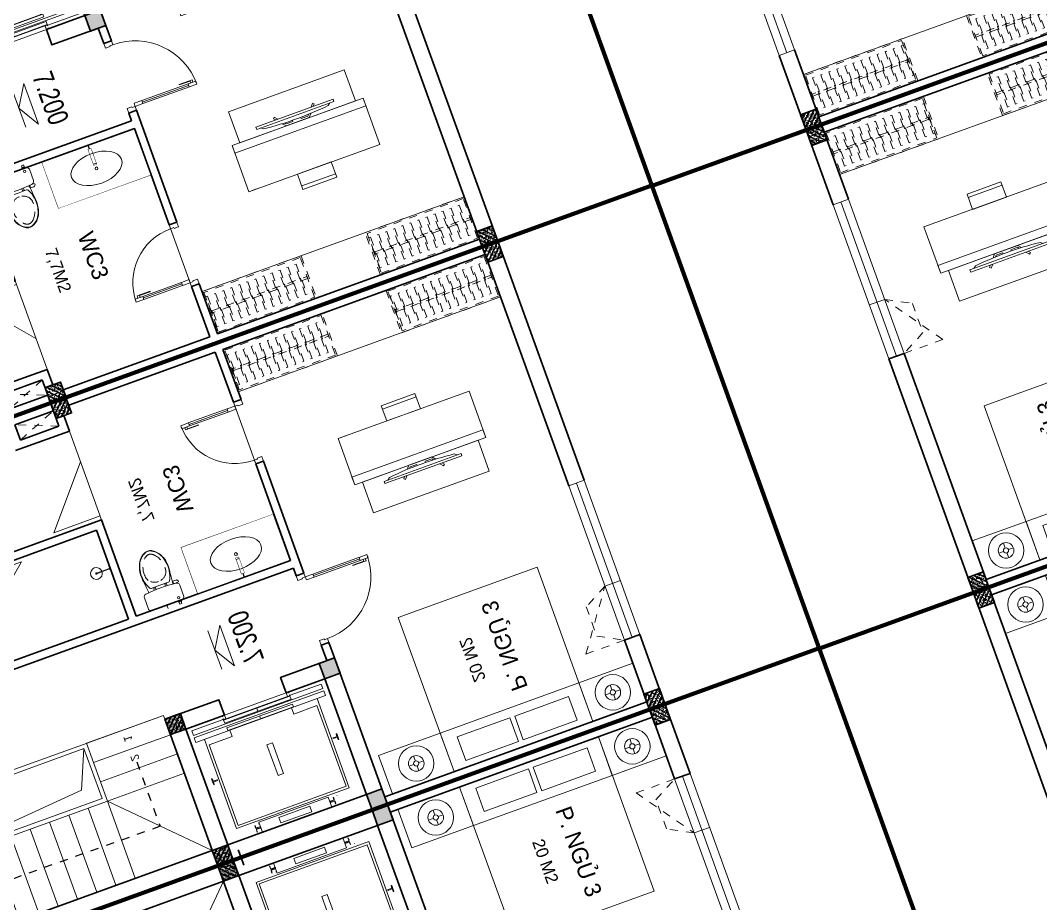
# Model space of a CAD drawing. Header units: metres. Extents: x 568332 to 569219, y 2065964 to 2066430.
# Drawn here: x 568607.96 to 568620.41, y 2066289.25 to 2066300.02 of the extents above; entities that cross this region are included whole.
import ezdxf

# ---------------------------------------------------------------- set-up
doc = ezdxf.new("R2010")
doc.units = ezdxf.units.M
for name, pattern in [('$AUDIT_BAD_LTYPE2', [0]), ('DASHDOT2', [0.5, 0.25, -0.125, 0, -0.125]), ('HIDDEN', [0.375, 0.25, -0.125]), ('HIDDEN2', [0.1875, 0.125, -0.0625]), ('X-5M-G-MB PHONGNGU$0$HIDDEN2', [0.1875, 0.125, -0.0625]), ('xref-thap C (mb tang 32-2)$0$HIDDEN', [0.375, 0.25, -0.125])]:
    doc.linetypes.add(name, pattern=pattern)
doc.layers.get('0').update_dxf_attribs({"linetype": 'CONTINUOUS'})
doc.layers.get('DEFPOINTS').update_dxf_attribs({"linetype": 'CONTINUOUS'})
for name, color, linetype, lineweight in [('-CONCRETE', 1, 'CONTINUOUS', 35), ('-DIM', 9, 'CONTINUOUS', 13), ('-DOOR', 137, 'CONTINUOUS', 9), ('-FURNITURE', 46, 'CONTINUOUS', 9), ('-HATCH', 8, 'CONTINUOUS', 5), ('-HIDE', 3, 'HIDDEN', 13), ('-KH', 143, 'CONTINUOUS', 13), ('-LINE1', 7, 'CONTINUOUS', 18), ('-LINE2', 252, 'CONTINUOUS', 9), ('-STEEL1', 1, 'CONTINUOUS', 35), ('-TEXT', 7, 'CONTINUOUS', 15), ('-WALL', 4, 'CONTINUOUS', 35), ('TEXT25', 2, 'CONTINUOUS', 13)]:
    doc.layers.add(name, color=color, linetype=linetype, lineweight=lineweight)
doc.layers.add('1-NETMANH', color=8, linetype='CONTINUOUS')
doc.styles.add('1', font='arial.ttf')
doc.styles.add('SVN_AVO_thuong', font='')
doc.styles.add('T1', font='', dxfattribs={"height": 200})
doc.styles.add('vnavanth', font='', dxfattribs={"width": 0.8})
doc.styles.get('SVN_AVO_thuong').set_extended_font_data('SVN-Avo')
doc.styles.get('T1').set_extended_font_data('VNgeometric Light')
doc.styles.get('vnavanth').set_extended_font_data('.VnAvantH')

# ---------------------------------------------------------------- blocks, each defined once
blk = doc.blocks.new('X-5M-DH-2-CORE$0$A$C75E80C28')
at = {"layer": '-LINE2', "linetype": 'Continuous', "ltscale": 2}
for p, q in [((-556.8000102631631, -112.4999999912397), (-560.0000102631166, -112.4999999912397)), ((-510.0000099998433, -21.5000000000291), (-510.0000099998579, -50.60000000000582)), ((-506.8000099998899, -21.5000000000291), (-510.0000099998433, -21.5000000000291)), ((-510.0000099998579, -108.5000000000291), (-510.0000099998433, -79.39999999999418)), ((-506.8000099998899, -21.5000000000291), (-506.8000099999044, -50.60000000000582)), ((-506.8000099999044, -108.5000000000291), (-506.8000099998899, -79.39999999999418)), ((-456.2000100000296, -56.79999999998836), (-500.6000099999364, -56.80000000001746)), ((-456.2000100000441, -60), (-500.600009999951, -60.0000000000291)), ((-456.2000100000296, -70), (-500.6000099999364, -70.0000000000291)), ((-456.2000100000296, -73.19999999995343), (-500.6000099999364, -73.19999999998254)), ((-453.2000100000441, -63), (-453.2000100000296, -67)), ((-450.0000099998579, -63), (-450.0000099998433, -67)), ((450.0000100000616, -63), (450.0000100000761, -67)), ((453.200010000015, -63), (453.2000100000296, -67)), ((456.2000100000296, -56.79999999998836), (500.6000100000529, -56.79999999998836)), ((456.200010000015, -60), (500.6000100000383, -60)), ((456.2000100000296, -70), (500.6000100000529, -70)), ((456.2000100000296, -73.19999999995343), (500.6000100000529, -73.19999999995343)), ((456.800009736864, -112.4999999912397), (460.0000097368174, -112.4999999912397)), ((506.8000100001227, -21.5), (510.0000100000761, -21.5)), ((506.8000100001227, -21.5), (506.8000100001082, -50.59999999997672)), ((506.8000100001227, -108.5), (506.8000100001227, -79.39999999996508)), ((510.0000100000761, -21.5), (510.0000100000616, -50.59999999997672)), ((510.0000100000761, -108.5), (510.0000100000761, -79.39999999996508)), ((-731.0000002632733, -148.9999999649008), (730.9999997367267, -148.9999999649299)), ((-731.0000002698944, -1304.999999934109), (-731.0000002632733, -148.9999999649008)), ((-700.0000002632733, -178.9999999649008), (699.9999997367267, -178.9999999649299)), ((-700.0000002699089, -1224.999999934109), (-700.0000002632733, -178.9999999649008)), ((699.9999997300911, -1224.999999934109), (699.9999997367267, -178.9999999649299)), ((730.9999997301056, -1304.999999934109), (730.9999997367267, -148.9999999649299)), ((-700.0000002699089, -1224.999999934109), (-400.0000002699089, -1224.999999934138)), ((-400.0000002698944, -1304.999999934138), (-400.0000002699089, -1224.999999934138)), ((699.9999997300911, -1224.999999934109), (399.9999997300911, -1224.999999934109)), ((399.9999997301056, -1304.999999934109), (399.9999997300911, -1224.999999934109)), ((839.9999997301056, -1304.999999934109), (-840.0000002698944, -1304.999999934109)), ((-840.0000002698944, -1364.999999934109), (-840.0000002698944, -1304.999999934109)), ((839.9999997301056, -1364.999999934109), (-840.0000002698944, -1364.999999934109)), ((424.9999997301056, -1308.999999934109), (-425.0000002698944, -1308.999999934109)), ((-425.0000002699089, -1342.999999934109), (-425.0000002698944, -1308.999999934109)), ((424.9999997300911, -1342.999999934109), (-425.0000002699089, -1342.999999934109)), ((-2.6989437174052e-07, -1308.999999934109), (-2.699089236557484e-07, -1342.999999934109)), ((424.9999997300911, -1342.999999934109), (424.9999997301056, -1308.999999934109)), ((839.9999997301056, -1364.999999934109), (839.9999997301056, -1304.999999934109)), ((839.9999997301056, -1394.999999934109), (-840.0000002698944, -1394.999999934109)), ((-840.0000002698944, -1394.999999934109), (-840.0000002698944, -1454.999999934109)), ((-840.0000002698944, -1454.999999934109), (-435.0000002698944, -1454.999999934109)), ((-435.0000002698944, -1449.999999934109), (-435.0000002699089, -1459.999999934109)), ((-435.0000002698944, -1449.999999934109), (-400.0000002698944, -1449.999999934138)), ((-435.0000002699089, -1459.999999934109), (-425.0000002699089, -1459.999999934109)), ((-435.0000002698653, -1489.999999934109), (-435.0000002698653, -1499.999999934109)), ((-435.0000002698653, -1489.999999934109), (-425.0000002698653, -1489.999999934109)), ((-433.4000002698012, -1451.599999934086), (-433.4000002698012, -1458.399999934074)), ((-433.4000002698012, -1451.599999934086), (-401.6000002697547, -1451.599999934086)), ((-433.4000002698012, -1458.399999934074), (-425.0000002698944, -1458.399999934074)), ((-433.4000002697721, -1491.599999934086), (-433.4000002697721, -1498.399999934074)), ((-433.4000002697721, -1491.599999934086), (-425.0000002698653, -1491.599999934086)), ((429.9999997300911, -1405.999999934138), (-430.0000002699089, -1405.999999934109)), ((-430.0000002699089, -1405.999999934109), (-430.0000002698944, -1445.999999934109)), ((429.9999997301056, -1445.999999934138), (-430.0000002698944, -1445.999999934109)), ((-425.0000002698944, -1458.399999934074), (-425.0000002699089, -1459.999999934109)), ((-425.0000002698653, -1489.999999934109), (-425.0000002698653, -1491.599999934086)), ((-401.6000002697547, -1451.599999934086), (-401.6000002697256, -1498.399999934074)), ((399.9999997301056, -1449.999999934109), (-400.0000002698944, -1449.999999934138)), ((-400.0000002698944, -1449.999999934138), (-400.0000002698653, -1499.999999934138)), ((-2.699089236557484e-07, -1405.999999934109), (-2.6989437174052e-07, -1445.999999934109)), ((399.9999997301056, -1449.999999934109), (399.9999997301347, -1499.999999934109)), ((434.9999997301056, -1449.999999934109), (399.9999997301056, -1449.999999934109)), ((401.5999997301988, -1451.599999934086), (401.5999997302279, -1498.399999934074)), ((433.3999997302453, -1451.599999934086), (401.5999997301988, -1451.599999934086)), ((433.3999997302453, -1458.399999934074), (424.9999997301056, -1458.399999934074)), ((424.9999997301056, -1458.399999934074), (424.9999997301056, -1459.999999934109)), ((434.9999997301056, -1459.999999934109), (424.9999997301056, -1459.999999934109)), ((424.9999997301347, -1489.999999934109), (424.9999997301347, -1491.599999934086)), ((434.9999997301347, -1489.999999934109), (424.9999997301347, -1489.999999934109)), ((433.3999997302744, -1491.599999934086), (424.9999997301347, -1491.599999934086)), ((429.9999997300911, -1405.999999934138), (429.9999997301056, -1445.999999934138)), ((433.3999997302453, -1451.599999934086), (433.3999997302453, -1458.399999934074)), ((433.3999997302744, -1491.599999934086), (433.3999997302744, -1498.399999934074)), ((434.9999997301056, -1449.999999934109), (434.9999997301056, -1459.999999934109)), ((839.9999997301056, -1454.999999934109), (434.9999997301056, -1454.999999934109)), ((434.9999997301347, -1489.999999934109), (434.9999997301347, -1499.999999934109)), ((839.9999997301056, -1394.999999934109), (839.9999997301056, -1454.999999934109)), ((-435.0000002698653, -1499.999999934109), (-400.0000002698653, -1499.999999934138)), ((-433.4000002697721, -1498.399999934074), (-401.6000002697256, -1498.399999934074)), ((434.9999997301347, -1499.999999934109), (399.9999997301347, -1499.999999934109)), ((433.3999997302744, -1498.399999934074), (401.5999997302279, -1498.399999934074))]:
    blk.add_line(p, q, dxfattribs=at)
for points in [[(-450.0000000000146, 0), (-450, -130), (450, -130), (449.9999999999854, 0)], [(-200, -29), (200.0000000001164, -29), (200.0000000001164, -101), (-200, -101)], [(-36.0000002632587, -583.9999999649008), (35.9999997367413, -583.9999999649008), (35.99999973675585, -983.9999999649008), (-36.00000026324415, -983.9999999649008)]]:
    blk.add_lwpolyline(points, close=True, dxfattribs=at)
for points in [[(-780.0000002632587, -788.9999999649008), (-751.0000002632587, -788.9999999649299, 0.414213562373095), (-750.0000002632733, -787.9999999649008), (-750.0000002632587, -783.9999999649008), (-750.0000002632587, -779.9999999649008, 0.414213562373095), (-751.0000002632733, -778.9999999649299), (-780.0000002632733, -778.9999999649881, -0.2569775838576673), (-784.1207396915852, -781.9399999648449), (-797.9000002631656, -781.939999964874, -0.414213562373095), (-800.9000002631656, -778.939999964874), (-804.0000002632587, -749.4999999649008, 0.414213562373095), (-807.0000002632587, -746.4999999649008), (-812.0000002632587, -746.4999999649008), (-812.0000002632587, -783.9999999649008), (-812.0000002632587, -821.4999999649008), (-807.0000002632587, -821.4999999649008, 0.414213562373095), (-804.0000002632587, -818.4999999649008), (-800.9000002631656, -789.0599999648693, -0.414213562373095), (-797.9000002631656, -786.0599999648693), (-784.1207396915852, -786.0599999648402, -0.2569775838576673), (-780.0000002632587, -788.9999999647553)], [(779.9999997367413, -788.9999999649299), (750.9999997367413, -788.9999999649008, -0.414213562373095), (749.9999997367267, -787.9999999649299), (749.9999997367413, -783.9999999649299), (749.9999997367413, -779.9999999649299, -0.414213562373095), (750.9999997367267, -778.9999999649008), (779.9999997368432, -778.9999999650172, 0.2569775838576673), (784.1207391653006, -781.939999964874), (797.899999736881, -781.9399999648449, 0.414213562373095), (800.899999736881, -778.9399999648449), (803.9999997367413, -749.4999999649008, -0.414213562373095), (806.9999997367413, -746.4999999649008), (811.9999997367413, -746.4999999649008), (811.9999997367413, -783.9999999649008), (811.9999997367413, -821.4999999649008), (806.9999997367413, -821.4999999649008, -0.414213562373095), (803.9999997367413, -818.4999999649008), (800.899999736881, -789.0599999648402, 0.414213562373095), (797.899999736881, -786.0599999648402), (784.1207391653006, -786.0599999648693, 0.2569775838576672), (779.9999997368577, -788.9999999647844)]]:
    blk.add_lwpolyline(points, format="xyb", dxfattribs=at)
for centre, radius, start, end in [((-500.600009999951, -50.60000000000582), 9.400000000001475, 180, 270), ((-500.6000099999364, -79.39999999999418), 9.399999999997844, 90, 180), ((-500.600009999951, -50.60000000000582), 6.200000000004374, 180, 270), ((-500.6000099999364, -79.39999999999418), 6.19999999999734, 90, 180), ((-456.2000100000441, -63), 6.19999999999713, 0, 90), ((-456.2000100000441, -63), 3.000000000000045, 0, 90), ((-456.2000100000296, -67), 6.20000000000076, 270, 0), ((-456.2000100000296, -67), 2.999999999999834, 270, 0), ((456.200010000015, -63), 6.19999999999713, 90, 180), ((456.2000100000296, -67), 6.20000000000076, 180, 270), ((456.200010000015, -63), 3.000000000000045, 90, 180), ((456.2000100000296, -67), 2.999999999999834, 180, 270), ((500.6000100000383, -50.59999999997672), 6.200000000004374, 270, 0), ((500.6000100000383, -50.59999999997672), 9.400000000001475, 270, 0), ((500.6000100000529, -79.39999999996508), 9.399999999997844, 0, 90), ((500.6000100000529, -79.39999999996508), 6.19999999999734, 0, 90)]:
    blk.add_arc(centre, radius, start, end, dxfattribs=at)
blk = doc.blocks.new('A$C5C575821')
at = {"layer": '-CONCRETE'}
h = blk.add_hatch(color=256, dxfattribs=at)
h.dxf.hatch_style = 1
h.paths.add_polyline_path([(-0.00237559899687767, 200.0000000000146), (-0.00237559899687767, 1.455191522836685e-11), (199.9976244010031, 1.455191522836685e-11), (199.9976244010031, 200.0000000000146)])
blk.add_lwpolyline([(-0.00237559899687767, 1.455191522836685e-11), (199.9976244010031, 1.455191522836685e-11), (199.9976244010031, 200.0000000000146), (-0.00237559899687767, 200.0000000000146)], close=True, dxfattribs=at)
blk = doc.blocks.new('A$C3F71457E')
at = {"layer": '-CONCRETE'}
blk.add_lwpolyline([(-8.760252967476845e-09, -100.0000002632005), (0, 400), (-1500, 400.0000000000582), (-1500.00000001755, -1399.999999999942), (-1.754960976541042e-08, -1400), (-7.895869202911854e-08, -900.0000002632005), (199.9999999912397, -900.0000002982852), (199.9999999824504, -1600), (-1700.00000001755, -1600), (-1700, 600), (200, 600), (199.9999999912397, -100.0000002982852), (6.140908226370811e-08, -100.0000002632005)], dxfattribs=at)
at = {"layer": '-LINE1'}
blk.add_line((-7.895869202911854e-08, -900.0000002632005), (-8.760252967476845e-09, -100.0000002632005), dxfattribs=at)
at = {"layer": '-WALL'}
for p in [(-1699.997624401003, 399.9999999999854), (0.00237559899687767, 399.9999999999854), (-1699.997624401081, -1599.999999999959), (0.002375601565972829, -1600.000000021305)]:
    blk.add_blockref('A$C5C575821', p, dxfattribs=at)
at = {"color": 2, "rotation": 90}
blk.add_blockref('X-5M-DH-2-CORE$0$A$C75E80C28', (-1500.00000000876, -499.9999999999418), dxfattribs=at)
blk = doc.blocks.new('1800X2000')
at = {"layer": '-FURNITURE'}
blk.add_line((325497.3064970744, 17765.29446492715), (325497.3064973904, 19565.2944651944), dxfattribs=at)
for points in [[(323997.3057774993, 19565.2944651944), (325997.3064971831, 19565.2944651944), (325997.3064971831, 17765.29446484288), (323997.3057774993, 17765.29446484288)], [(325612.9490047574, 19390.79434491032), (325919.0064973457, 19390.79434491032), (325919.0064973457, 18691.29434485664), (325612.9490047574, 18691.29434485664)], [(325612.9490046239, 18629.79434491026), (325919.0064972151, 18629.79434491026), (325919.0064972151, 17946.79434485664), (325612.9490046239, 17946.79434485664)]]:
    blk.add_lwpolyline(points, close=True, dxfattribs=at)
blk = doc.blocks.new('A$C38b1dc06')
at = {"layer": '-LINE1'}
for p, q in [((1749.854677429888, 4156.179725173817), (0.3015751927741803, 4156.179725173817)), ((1000.281453303236, 3156.179725173817), (0.3015751927741803, 4156.179725173817)), ((0.3015751927741803, 4156.179725173817), (0.3015751919010654, -343.8202748260228)), ((1000.281453303236, 4156.179725173824), (1000.281453303236, 3156.179725173824)), ((1250.139194678806, 3156.179725173824), (1250.139194678806, 4156.179725173824)), ((1250.139194678806, 4156.179725173824), (1250.139194678806, 3156.179725173824)), ((1499.996936054376, 3156.179725173824), (1499.996936054376, 4156.179725173824)), ((1499.996936054376, 4156.179725173824), (1499.996936054318, 3156.179725173832)), ((1749.854677429888, 3156.179725173824), (1749.854677429888, 4156.179725173824)), ((1749.854677429888, 4156.179725173817), (1749.85467742983, 3106.179725173817)), ((1000.281453302305, 656.1797251739335), (1000.281453303236, 3156.179725173817)), ((1000.281453303236, 3156.179725173817), (1749.85467742983, 3156.179725173817)), ((1050.281453303003, 706.1797251739772), (1050.281453303236, 3106.179725173817)), ((1050.281453303236, 3106.179725173817), (1699.854677429801, 3106.179725173817)), ((1233.300401159795, 2905.148311595723), (1699.854677429801, 3106.179725173817)), ((1699.854677428928, 706.1797251739772), (1699.854677429801, 3106.179725173817)), ((1749.854677429597, 706.179725173999), (1749.85467742983, 3106.179725173839)), ((1050.281453303003, 706.1797251739772), (1233.300401159795, 2905.148311595723)), ((1000.281453303236, 656.1797251739772), (1749.85467742983, 656.1797251739772)), ((1000.281453303236, -343.8202748260228), (1000.281453303236, 656.1797251739772)), ((1050.281453303003, 706.1797251739772), (1699.854677428928, 706.1797251739772)), ((1250.139194678806, 656.1797251739772), (1250.139194678806, -343.8202748260228)), ((1250.139194678806, -343.8202748260228), (1250.139194678806, 656.1797251739772)), ((1499.996936054376, 656.1797251739772), (1499.996936054376, -343.8202748260228)), ((1499.996936054376, -343.8202748260228), (1499.996936054318, 656.1797251739699)), ((1749.854677429888, -343.8202748260228), (1749.85467742983, 706.1797251739772)), ((1749.854677429888, 656.1797251739772), (1749.854677429888, -343.8202748260228)), ((1749.854677429888, -343.8202748260228), (0.3015751919010654, -343.8202748260228))]:
    blk.add_line(p, q, dxfattribs=at)
at = {"layer": '-LINE1', "lineweight": 18}
for p, q in [((1000.281453303236, 3156.179725173817), (0.2521035463432781, 3156.179725173817)), ((1000.281453303003, 2906.17972517389), (0.2521035461104475, 2906.17972517389)), ((1000.281453303469, 2656.17972517389), (0.2521035465761088, 2656.17972517389)), ((1000.281453303469, 2406.17972517389), (0.2521035465761088, 2406.17972517389)), ((1000.281453303469, 2156.179725173904), (0.2521035465761088, 2156.179725173904)), ((1000.281453303469, 1906.179725173904), (0.2521035465761088, 1906.179725173904)), ((1000.281453303469, 1656.179725173904), (0.2521035465761088, 1656.179725173904)), ((1000.28145330277, 1406.179725173904), (0.2521035458776169, 1406.179725173904)), ((1000.281453303236, 1156.179725173904), (0.2521035463432781, 1156.179725173904)), ((1000.28145330277, 906.1797251739044), (0.2521035458776169, 906.1797251739044)), ((1000.281453303236, 656.1797251739772), (0.2521035463432781, 656.1797251739772)), ((1000.281453303236, 656.1797251739772), (0.3015751859056763, -343.82027482595))]:
    blk.add_line(p, q, dxfattribs=at)
at = {"layer": '1-NETMANH', "linetype": 'DASHDOT2'}
blk.add_lwpolyline([(1327.325072003063, 3656.419923450812), (492.458725621982, 3656.419923450812), (508.0748312271317, 155.2632639587246), (508.0748312271317, 155.2632639587246), (1749.854677429888, 156.1797251739772), (1499.996936054376, -343.8202748260228)], dxfattribs=at)
at = {"layer": '-TEXT', "color": 2, "style": 'vnavanth'}
for s, p in [('2', (1346.818775833643, 3603.914582017329)), ('1', (1596.676517209155, 3603.914582017329)), ('20', (1562.294563305157, 183.5576658285718)), ('21', (1783.476825895079, 183.5576658285718))]:
    blk.add_text(s, height=99.97959496000885, dxfattribs=at).set_placement(p)
blk = doc.blocks.new('A$C18091ED7')
for p, q in [((9.957147995010018e-09, -42.13376978135784), (0, -3.786117304116488e-07)), ((146.1412317672475, -26.59467297248193), (179.181621938591, -26.59467296488583)), ((146.1412317672475, -26.59467297248193), (146.1412317680188, -30.17859706786112)), ((146.1412317680188, -30.17859706786112), (165.7503655985456, -30.17859706340823)), ((153.0594147269658, -36.79204952501459), (146.1412317680188, -30.17859706786112)), ((152.3191092506386, -2.717133611440659e-07), (152.3191092568413, -26.59467297093943)), ((152.3191092506386, -2.717133611440659e-07), (179.1816219322718, -2.654269337654114e-07)), ((153.0594147269658, -36.79204952501459), (165.7503656001572, -36.79204952192958)), ((153.0594147275151, -39.73033438943094), (153.0594147269658, -36.79204952501459)), ((153.0594147275151, -39.73033438943094), (178.4413164740145, -39.73033438349376)), ((153.0594147275151, -39.73033438943094), (178.4413164740145, -39.73033438349376)), ((153.0594147275151, -39.73033438943094), (153.0594147281554, -42.13376974494895)), ((185.3594994290725, -30.17859705851879), (165.7503655985456, -30.17859706340823)), ((178.4413164733487, -36.79204951884458), (165.7503656001572, -36.79204952192958)), ((185.3594994290725, -30.17859705851879), (178.4413164733487, -36.79204951884458)), ((178.4413164733487, -36.79204951884458), (178.4413164740145, -39.73033438349376)), ((178.4413164740145, -39.73033438349376), (178.4413164746547, -42.1337697392446)), ((179.1816219322718, -2.654269337654114e-07), (179.181621938591, -26.59467296488583)), ((179.181621938591, -26.59467296488583), (185.3594994283012, -26.59467296337243)), ((185.3594994283012, -26.59467296337243), (185.3594994290725, -30.17859705851879)), ((-83.25994817525861, -267.3592828898691), (-83.259948167517, -299.9634285944048)), ((-83.25994817257379, -278.4883151478134), (-83.25994817046012, -287.6388527823146)), ((-60.91100930959874, -290.0299398849311), (-83.25994816994717, -290.0299398901407)), ((-62.88950393904452, -265.3807882612164), (-81.28145355204106, -265.3807882657275)), ((-60.91100931491019, -267.3592828844266), (-60.91100930728498, -299.9634285889624)), ((60.9110093945892, -267.3592828557594), (60.9110094022144, -299.9634285600623)), ((60.91100939990065, -290.029939856031), (83.25994826024908, -290.0299398510542)), ((62.88950401780676, -265.3807882316178), (81.2814536308033, -265.3807882273395)), ((83.25994825493763, -267.3592828505498), (83.25994826256283, -299.9634285550856)), ((83.25994825750604, -278.488315108727), (83.2599482596197, -287.6388527429954)), ((165.3959958605519, -261.9873972070927), (165.3959958671003, -289.7349902229907)), ((167.8691141396885, -259.5142789271486), (228.0810223811895, -259.5142789128586)), ((167.8691141472664, -292.2081085020036), (206.7175896017579, -292.2081084926904)), ((230.5541406641933, -274.3229751045001), (230.5541406613593, -261.9873971916386))]:
    blk.add_line(p, q)
for points in [[(230.0000000517721, -218.5046414944518, -0.1374073801801567), (225.4781190853137, -234.6482587013161), (221.7949787454636, -240.7070387715066, -0.2360805181595358), (198.2560902649639, -255.4947853636986, -0.0519608230665726), (-198.2560901437319, -255.4947854572965, -0.236080518165078), (-221.7949786317113, -240.7070388760185), (-225.4781189743626, -234.6482588077488, -0.1374073801809237), (-229.9999999484608, -218.5046416030382), (-229.9999999831671, -71.98694829508895, -0.1989123673786679), (-226.3782021181105, -63.2431547633314), (-208.8906150607545, -45.75556769772083, -0.1989123673792025), (-200.1468215308087, -42.13376982865157), (9.971699910238385e-09, -42.13376978135784), (200.1468215506357, -42.13376973403501, -0.1989123673792025), (208.8906150822841, -45.75556759897154), (226.3782021480001, -63.24315465634572, -0.1989123673791691), (230.0000000170658, -71.98694818626973)], [(144.14367173758, -618.9627606730501, -0.2124047892419209), (26.30999211127346, -734.491494372196, -0.0276853236339062), (-0.5628229983012716, -738.609219571983, -0.0222792448073508), (-26.30999181118386, -734.4914943844487, -0.2124047892421136), (-144.1436714920528, -618.9627607410075, -0.1427957259999892), (-167.2376623962118, -428.0139674870588, -0.0930051380368448), (-127.9331820271946, -309.1271633332653, -0.2564387014614383), (-111.240849547703, -299.9634286007786), (4.746470949612558e-08, -299.9634285748762), (111.2408496426324, -299.9634285482753, -0.2564387014619951), (127.933182126606, -309.1271632729331, -0.0930051380368741), (167.2376625517572, -428.0139674081001, -0.1427957260000456)]]:
    blk.add_lwpolyline(points, format="xyb", close=True)
at = {"linetype": 'xref-thap C (mb tang 32-2)$0$HIDDEN', "ltscale": 100}
blk.add_lwpolyline([(61.00044987679576, -669.0176259216969, -0.1990312026443698), (1.417429302819073e-07, -698.769823720475, -0.1990312026443799), (-61.00044960746891, -669.0176259504806, -0.2189240232571595), (-131.9321382956405, -478.313622940972, -0.1537914605682739), (-112.4681372026971, -403.989815428853, -0.2367011859554165), (5.876427167095244e-08, -347.5870280214876, -0.2367011859554843), (112.4681373467611, -403.9898153757968, -0.1537914605681893), (131.9321384748619, -478.313622878748, -0.2189240232571754)], format="xyb", close=True, dxfattribs=at)
blk.add_circle((165.7503656100234, -78.39166221523192), 13.90362011701458)
for centre, radius, start, end in [((-81.28145355158267, -267.3592828894034), 1.978494623656905, 90.00000001354867, 180.0000000133402), ((-62.88950393858613, -267.3592828848923), 1.978494623656905, 1.334021322268115e-08, 90.00000001354867), ((62.88950401826514, -267.3592828552937), 1.978494623656905, 90.00000001354867, 180.0000000133402), ((81.28145363126168, -267.3592828510155), 1.978494623656905, 1.334021322268115e-08, 90.00000001354867), ((167.8691141402633, -261.9873972065106), 2.473118279571131, 90.00000001354867, 180.0000000133402), ((167.8691141466952, -289.7349902224087), 2.473118279571131, 180.0000000133402, 270.0000000135486), ((206.717589598069, -276.6690117186226), 15.53909677420133, 270.0000000135486, 306.4658507565522), ((168.3527972659103, -224.7572911087773), 80.08895368617857, 306.4658507565522, 320.3122930343796), ((228.0810223845983, -274.3229751050822), 2.473118279571131, 320.3122930343796, 1.334021322268115e-08)]:
    blk.add_arc(centre, radius, start, end)
for points, knots in [([(-155.6468228230951, -259.4535552573798), (-156.6353001506941, -267.2522313103836), (-164.2940232875517, -328.394745314552), (-169.1545302536251, -385.0939582949213), (-183.68571763406, -527.7705276800843), (-135.602968026873, -679.1126648240606), (-50.29344375100118, -735.2493608418445), (-19.70048385594782, -741.0901266933652), (1.531116140540689e-07, -743.6724421556864)], [130.6139379315478, 130.6139379315478, 130.6139379315478, 130.6139379315478, 152.8521090939923, 311.1293507817257, 417.703951170228, 561.3833927516608, 697.6926317810714, 710.812262267882, 710.812262267882, 710.812262267882, 710.812262267882]), ([(155.6468228994709, -259.4535551877343), (156.6353002305841, -267.2522312389628), (164.2940233960289, -328.3947452375724), (169.1545303888706, -385.0939582149149), (183.6857178367027, -527.7705275934422), (135.6029683008201, -679.1126647599449), (50.29344405157826, -735.2493608178338), (19.70048415924612, -741.0901266841101), (1.530679583083838e-07, -743.6724421554536)], [130.613937934949, 130.613937934949, 130.613937934949, 130.613937934949, 152.8521090939923, 311.1293507817257, 417.703951170228, 561.3833927516608, 697.6926317810714, 710.812262267882, 710.812262267882, 710.812262267882, 710.812262267882])]:
    blk.add_open_spline(points, degree=3, knots=knots)
blk = doc.blocks.new('Sink_Cicle')
blk.add_lwpolyline([(17.49999987077899, -50.00226151314564), (-17.49999987077899, -49.99773848685436), (-17.51615354442038, -252.2967581441626), (17.48384613892995, -252.3012811850058)], close=True)
blk.add_circle((0, -300), 17.5)
at = {"layer": 'DEFPOINTS'}
blk.add_line((0, -100), (0, 0), dxfattribs=at)
blk.add_wipeout([(17.499999870775355, -50.00226151314928), (-17.49999987078263, -49.99773848685436), (-17.516153544427652, -252.29675814416623), (17.48384613892631, -252.3012811850058)])
at = {"layer": '-FURNITURE', "linetype": 'Continuous'}
blk.add_ellipse((0, -300), major_axis=(-325, 0), ratio=0.5846153846153846, dxfattribs=at)
blk.add_line((-17.51421511289664, -237.2967582757119), (17.48578462866135, -237.3012813020032))
blk = doc.blocks.new('*U228')
at = {"ltscale": 300}
blk.add_lwpolyline([(0, 0), (1200.967721562141, 0), (1200.967721562141, -600), (0, -600)], close=True, dxfattribs=at)
blk.add_wipeout([(0, 7.275957614183426e-12), (1200.9677215621323, 7.275957614183426e-12), (1200.9677215621323, -600), (0, -600)], dxfattribs=at)
blk.add_blockref('Sink_Cicle', (600.4838607810707, 0), dxfattribs=at)
blk = doc.blocks.new('*U148')
at = {"linetype": '$AUDIT_BAD_LTYPE2'}
for p, q in [((70, 100), (69.99999999999999, 600.0000000000018)), ((89.99999999999999, 600.0000000000018), (90, 100))]:
    blk.add_line(p, q, dxfattribs=at)
for points in [[(49.99999999999999, 600.0000000000018), (89.99999999999999, 600.0000000000018), (89.99999999999999, 700.0000000000018), (49.99999999999999, 700.0000000000018), (49.99999999999999, 600.0000000000018)], [(49.99999999999999, 602.9059272893373), (50, 100)], [(50, 100), (90, 100), (90, 0), (50, 0), (50, 100)]]:
    blk.add_lwpolyline(points)
for points in [[(118.2698876160139, 494.515618111911), (118.2698876160139, 664.1349438079942), (89.99999999999999, 664.1349438079942), (89.99999999999999, 635.8650561920094), (112.6159100928053, 635.8650561920094), (112.6159100928053, 494.515618111911)], [(0, 0), (50, 0), (50, -40), (60, -40), (60, -99.99998804123416), (0, -99.99998804123416)], [(800.0000000000018, 7.105427357600876e-15), (750.0000000000018, 7.105427357600876e-15), (750.0000000000018, -40), (740.0000000000018, -40), (740.0000000000018, -99.99998804123415), (800.0000000000018, -99.99998804123415)]]:
    blk.add_lwpolyline(points, close=True)
at = {"linetype": '$AUDIT_BAD_LTYPE2', "ltscale": 0.3}
blk.add_arc((50, 0), 700.0000000000018, 0, 90, dxfattribs=at)
blk = doc.blocks.new('*U149')
at = {"linetype": '$AUDIT_BAD_LTYPE2'}
for p, q in [((70, 100), (70, 699.9999999999982)), ((90, 699.9999999999982), (90, 100))]:
    blk.add_line(p, q, dxfattribs=at)
for points in [[(50, 699.9999999999982), (90, 699.9999999999982), (90, 799.9999999999982), (50, 799.9999999999982), (50, 699.9999999999982)], [(50, 702.9059272893337), (50, 100)], [(50, 100), (90, 100), (90, 0), (50, 0), (50, 100)]]:
    blk.add_lwpolyline(points)
for points in [[(118.2698876160139, 594.5156181119073), (118.2698876160139, 764.1349438079906), (90, 764.1349438079906), (90, 735.8650561920058), (112.6159100928053, 735.8650561920058), (112.6159100928053, 594.5156181119073)], [(0, 0), (50, 0), (50, -40), (60, -40), (60, -99.99999999999272), (0, -99.99999999999272)], [(899.9999999999982, 1.3252863207713e-28), (849.9999999999982, 1.3252863207713e-28), (849.9999999999982, -40.00000000000001), (839.9999999999982, -40.00000000000001), (839.9999999999982, -99.99999999999272), (899.9999999999982, -99.99999999999272)]]:
    blk.add_lwpolyline(points, close=True)
at = {"linetype": '$AUDIT_BAD_LTYPE2', "ltscale": 0.3}
blk.add_arc((50, 0), 799.9999999999982, 0, 90, dxfattribs=at)
blk = doc.blocks.new('shower')
for points in [[(180919.3447017173, -32316.45425928477), (180912.3337561736, -32316.45425928477), (180912.3337561736, -32146.62790954509), (180919.3447017173, -32146.62790954509)], [(180929.3839969719, -32326.62790954066), (180902.2944609144, -32326.62790954066), (180902.2944609144, -32316.45425928477), (180929.3839969719, -32316.45425928477)]]:
    blk.add_lwpolyline(points, close=True)
for radius, start, end in [(72, 272.7906698559544, 267.2093301440456), (8.346062492523743, 294.8355446212717, 245.1644553787283)]:
    blk.add_arc((180915.8392289462, -32146.62790954416), radius, start, end)
blk = doc.blocks.new('XR.MB.LM123$0$tvi 1')
blk.add_lwpolyline([(28.54445810673496, -2.291926648467779e-10), (28.54445810673496, -999.9999999999964), (-7.275957614183426e-12, -1000), (0, 0)], close=True)
for points in [[(28.54445810680045, -50.31958968611434), (52.37372755713295, -80.86315460130209)], [(-24.09820395050338, -235.5599978379832), (-39.09879504836863, -251.7939635238108)], [(0, -255.9952397129928), (-24.09820395050338, -235.5599978379832)], [(0, -284.7849796677438), (-39.09879504836863, -251.7939635238108)], [(69.66229681991535, -315.0836646851385), (111.1934016081432, -350.2927865858655), (111.193401608034, -649.712917566063), (69.68611289083492, -684.9110379843005)], [(89.09002233762294, -445.7449799550195), (89.09002233762294, -359.9578938602899), (70.91298945683957, -344.6203678706661)], [(89.09002233762294, -445.7449799550195), (73.49991829216015, -445.7449799550232)], [(89.09002233768115, -554.2550200447404), (89.09002233773936, -640.0421061392371), (70.91298945678864, -655.3796321293303)], [(89.09002233768115, -554.2550200447404), (73.49991829216015, -554.2550200447404)], [(0, -715.2150203320198), (-39.09879504836863, -748.2060364759491)], [(0, -744.004760287), (-24.09820395050338, -764.4400021620095)], [(-24.09820395050338, -764.4400021620095), (-39.09879504836863, -748.2060364759491)], [(28.54445810674224, -949.680410313882), (52.37372755713295, -919.1368453984578)]]:
    blk.add_lwpolyline(points)
blk.add_arc((-4025.16618952866, -499.9999999999964), 4099.025185406737, 354.1310878512652, 5.868912148527433)
blk = doc.blocks.new('*U205')
at = {"linetype": 'X-5M-G-MB PHONGNGU$0$HIDDEN2'}
for points in [[(0, 600.0000000004657), (0, 0), (1401.697562136169, -4.603379542393737e-10), (1401.697562136169, 600.0000000000053)], [(1381.697562136169, 579.999661371932), (1381.697562136169, 19.99966137193211), (20, 20.00000000046566), (20, 580.0000000004657)], [(1381.697562136169, 286.6991212950142), (1381.697562136169, 313.099121294921), (20, 313.0991212953813), (19.99999859370291, 286.6991212952417)], [(113.7817614636733, 319.1750910408318), (109.4317788550979, 319.1750910408318), (109.4317788550979, 280.441767644881), (113.7817614636733, 280.441767644881)], [(227.7817614636733, 319.1750910407849), (223.4317788550979, 319.1750910407849), (223.4317788550979, 280.4417676448341), (227.7817614636733, 280.4417676448341)], [(341.7817614636733, 319.175091040738), (337.4317788550979, 319.175091040738), (337.4317788550979, 280.4417676447872), (341.7817614636733, 280.4417676447872)], [(455.7817614636733, 319.1750910406911), (451.4317788550979, 319.1750910406911), (451.4317788550979, 280.4417676447403), (455.7817614636733, 280.4417676447403)], [(569.7817614636733, 319.1750910406442), (565.431778855098, 319.1750910406442), (565.431778855098, 280.4417676446934), (569.7817614636733, 280.4417676446934)], [(683.7817614636733, 319.1750910405973), (679.431778855098, 319.1750910405973), (679.431778855098, 280.4417676446465), (683.7817614636733, 280.4417676446465)], [(797.7817614636733, 319.1750910405504), (793.431778855098, 319.1750910405504), (793.431778855098, 280.4417676445996), (797.7817614636733, 280.4417676445996)], [(911.7817614636733, 319.1750910405035), (907.431778855098, 319.1750910405035), (907.431778855098, 280.4417676445527), (911.7817614636733, 280.4417676445527)], [(1025.781761463673, 319.1750910404566), (1021.431778855098, 319.1750910404566), (1021.431778855098, 280.4417676445057), (1025.781761463673, 280.4417676445057)], [(1139.781761463673, 319.1750910404097), (1135.431778855098, 319.1750910404097), (1135.431778855098, 280.4417676444588), (1139.781761463673, 280.4417676444588)], [(1253.781761463673, 319.1750910403628), (1249.431778855098, 319.1750910403628), (1249.431778855098, 280.4417676444119), (1253.781761463673, 280.4417676444119)], [(1367.781761463673, 319.1750910403159), (1363.431778855098, 319.1750910403159), (1363.431778855098, 280.441767644365), (1367.781761463673, 280.441767644365)]]:
    blk.add_lwpolyline(points, close=True, dxfattribs=at)
for points in [[(122.2409142897814, 313.1103512093413), (122.2409142897814, 515.2497102723445), (100.1765458012815, 515.2497102723445), (100.1765458012815, 313.1103512093413)], [(236.2409142897814, 313.1103512092944), (236.2409142897814, 515.2497102722975), (214.1765458012815, 515.2497102722975), (214.1765458012815, 313.1103512092944)], [(350.2409142897814, 313.1103512092475), (350.2409142897814, 515.2497102722507), (328.1765458012815, 515.2497102722507), (328.1765458012815, 313.1103512092475)], [(464.2409142897814, 313.1103512092006), (464.2409142897814, 515.2497102722037), (442.1765458012815, 515.2497102722037), (442.1765458012815, 313.1103512092006)], [(578.2409142897814, 313.1103512091537), (578.2409142897814, 515.2497102721569), (556.1765458012815, 515.2497102721569), (556.1765458012815, 313.1103512091537)], [(692.2409142897814, 313.1103512091068), (692.2409142897814, 515.24971027211), (670.1765458012815, 515.24971027211), (670.1765458012815, 313.1103512091068)], [(806.2409142897814, 313.1103512090599), (806.2409142897814, 515.249710272063), (784.1765458012815, 515.249710272063), (784.1765458012815, 313.1103512090599)], [(920.2409142897814, 313.110351209013), (920.2409142897814, 515.2497102720162), (898.1765458012815, 515.2497102720162), (898.1765458012815, 313.110351209013)], [(1034.240914289781, 313.1103512089661), (1034.240914289781, 515.2497102719692), (1012.176545801281, 515.2497102719692), (1012.176545801281, 313.1103512089661)], [(1148.240914289781, 313.1103512089192), (1148.240914289781, 515.2497102719224), (1126.176545801281, 515.2497102719224), (1126.176545801281, 313.1103512089192)], [(1262.240914289781, 313.1103512088723), (1262.240914289781, 515.2497102718754), (1240.176545801281, 515.2497102718754), (1240.176545801281, 313.1103512088723)], [(1376.240914289781, 313.1103512088254), (1376.240914289781, 515.2497102718285), (1354.176545801281, 515.2497102718285), (1354.176545801281, 313.1103512088254)], [(100.1765458012815, 286.7103512094345), (100.1765458012815, 92.0852110228024), (122.2409142897814, 92.0852110228024), (122.2409142897814, 286.7103512094345)], [(214.1765458012815, 286.7103512093876), (214.1765458012815, 92.08521102275549), (236.2409142897814, 92.08521102275549), (236.2409142897814, 286.7103512093876)], [(328.1765458012815, 286.7103512093407), (328.1765458012815, 92.08521102270858), (350.2409142897814, 92.08521102270858), (350.2409142897814, 286.7103512093407)], [(442.1765458012815, 286.7103512092938), (442.1765458012815, 92.08521102266168), (464.2409142897814, 92.08521102266168), (464.2409142897814, 286.7103512092938)], [(556.1765458012815, 286.7103512092469), (556.1765458012815, 92.08521102261477), (578.2409142897814, 92.08521102261477), (578.2409142897814, 286.7103512092469)], [(670.1765458012815, 286.7103512092), (670.1765458012815, 92.08521102256786), (692.2409142897814, 92.08521102256786), (692.2409142897814, 286.7103512092)], [(784.1765458012815, 286.7103512091531), (784.1765458012815, 92.08521102252095), (806.2409142897814, 92.08521102252095), (806.2409142897814, 286.7103512091531)], [(898.1765458012815, 286.7103512091062), (898.1765458012815, 92.08521102247404), (920.2409142897814, 92.08521102247404), (920.2409142897814, 286.7103512091062)], [(1012.176545801281, 286.7103512090592), (1012.176545801281, 92.08521102242715), (1034.240914289781, 92.08521102242715), (1034.240914289781, 286.7103512090592)], [(1126.176545801281, 286.7103512090123), (1126.176545801281, 92.08521102238024), (1148.240914289781, 92.08521102238024), (1148.240914289781, 286.7103512090123)], [(1240.176545801281, 286.7103512089654), (1240.176545801281, 92.08521102233333), (1262.240914289781, 92.08521102233333), (1262.240914289781, 286.7103512089654)], [(1354.176545801281, 286.7103512089186), (1354.176545801281, 92.08521102228642), (1376.240914289781, 92.08521102228642), (1376.240914289781, 286.7103512089186)]]:
    blk.add_lwpolyline(points, dxfattribs=at)
blk = doc.blocks.new('12PLMP12')
at = {"color": 0, "linetype": 'ByBlock'}
for p, q in [((-1.25, 0), (-3.75, 0)), ((0, 1.25), (0, 3.75)), ((1.25, 0), (3.75, 0)), ((0, -1.25), (0, -3.75))]:
    blk.add_line(p, q, dxfattribs=at)
for radius in [8.5, 3.75, 1.25]:
    blk.add_circle((0, 0), radius, dxfattribs=at)
blk = doc.blocks.new('X-5M-G-MB PHONGNGU$0$A$C25DB0C3F')
at = {"elevation": -1.640194e-10}
for points in [[(197.042397281708, 437.8598038521595), (197.0369402521756, -4.041241481900215e-06), (2.670008689165115e-05, 0.002451622160151601), (0.005483729648403823, 437.8622595155612)], [(0.005483729648403823, 437.8622595155612), (197.0369402521756, 437.8622595153283), (197.0369402521756, -4.041241481900215e-06), (0.005483729648403823, -4.041226929984987e-06)]]:
    blk.add_lwpolyline(points, close=True, dxfattribs=at)
at = {"elevation": -1.640194e-10, "flags": 128}
blk.add_lwpolyline([(43.79146451898851, 437.8617138124537), (43.78600748942699, 0.001905919052660465)], dxfattribs=at)
blk = doc.blocks.new('18x35')
at = {"layer": '-HATCH'}
h = blk.add_hatch(dxfattribs=at)
h.set_pattern_fill('CHAU-01', color=256, scale=10, angle=-1.272221872585407e-14, pattern_type=2)
h.set_pattern_definition([(49.99999999999999, (0, 0), (71.72601826007535, -6.275213498259527), [7.5, -82.5]), (355, (0, 0), (-13.87513336129999, 75.21921337000119), [6, -66]), (100.4514, (5.977167999997619, -0.5229339999999638), (57.85093817140217, 68.94395420609534), [6.374019000000001, -70.1142112]), (46.18419999999998, (0, 20), (106.7241048625644, -16.55190143290183), [11.25, -123.75]), (96.63559999999998, (8.89367449999554, 18.62066930000003), (93.46627055487036, 97.41178709004416), [9.561028799999994, -105.1713]), (351.1842, (0, 20), (93.46619451336275, 97.41186009253245), [9, -99]), (20.99999999999998, (10, 15), (59.69070521184616, -40.2618890665339), [7.5, -82.5]), (326.0000000000001, (10, 15), (24.33153319215819, 72.5150045046853), [6, -66]), (71.45139999999999, (14.97422329999972, 11.64483940000002), (84.022262858149, 32.25304967099522), [6.374019000000001, -70.1142112]), (37.49999999999998, (0, 0), (1.215985531729074, 33.28938538313115), [0, -65.19999999999999, 0, -67, 0, -66.25]), (7.499999999999987, (0, 0), (26.30695374421487, 39.44117118823602), [0, -38.2, 0, -63.7, 0, -25.25]), (327.5, (-22.30000000000291, 0), (53.3822436172409, -2.255487173437988), [0, -25, 0, -78, 0, -103.5]), (317.5, (-32.30000000000291, 0), (58.31861693423862, 10.01049823323176), [0, -32.5, 0, -51.8, 0, -73.5]), (44.99999999999999, (0, 0), (-30.05203820042826, 30.05203820042828), []), (44.99999999999999, (0, 12.25), (-30.05203820042826, 30.05203820042828), [])])
h.paths.add_polyline_path([(96508.03118051568, 47993.04977023201), (96508.03118051568, 47793.04977023201), (96708.03118051568, 47793.04977023201), (96708.03118051568, 47993.04977023201)])
at = {"layer": '-STEEL1'}
blk.add_lwpolyline([(96508.03118051568, 47793.04977023201), (96708.03118051568, 47793.04977023201), (96708.03118051568, 47993.04977023201), (96508.03118051568, 47993.04977023201)], close=True, dxfattribs=at)
blk = doc.blocks.new('M1-T3')
at = {"layer": '-CONCRETE', "color": 1, "linetype": 'HIDDEN', "ltscale": 10, "const_width": 50}
blk.add_lwpolyline([(191581.7177010371, 50951.98888872014), (197581.6939540912, 50951.98888872005), (197581.7429788466, 30952.01227472891), (191581.7667257926, 30952.01227472891)], close=True, dxfattribs=at)
at = {"layer": '-DOOR'}
for p, q in [((193181.7676721304, 48951.94023788412), (193181.7568194837, 48751.94023863501)), ((194481.7730198445, 48851.82645140468), (192481.7731005148, 48851.83850879905)), ((196031.6292411817, 45252.1996659822), (196831.629241184, 45252.1996659822))]:
    blk.add_line(p, q, dxfattribs=at)
blk.add_lwpolyline([(194481.7730198445, 48751.81261621359), (192481.7731005148, 48751.82467360799), (192481.7731005148, 48951.83781948856), (194481.7730198445, 48951.82576209419)], close=True, dxfattribs=at)
at = {"layer": '-FURNITURE'}
for p, q in [((195381.7025990961, 46302.25330848403), (195381.7025990961, 48001.71901351876)), ((195381.7025990961, 48001.71901351876), (195481.7025990961, 48001.7190135056)), ((195481.7025990961, 48001.7190135056), (195481.7025990961, 46302.25330847087)), ((195481.7025990961, 46302.25330847087), (195381.7025990961, 46302.25330848403)), ((195981.7031917982, 46402.25330841825), (195981.7031917982, 46302.2533084051)), ((196031.6372135938, 43251.23192265422), (197382.0724672841, 43251.2319226542))]:
    blk.add_line(p, q, dxfattribs=at)
for points in [[(191681.7516528489, 48751.79506627219), (191681.7516525991, 48051.68693939997), (192181.7516525991, 48051.68693931225), (192181.7516528489, 48751.79506618447)], [(196931.7111154821, 45352.19966603485), (196931.7404904743, 48752.01443962626), (197481.6527079724, 48752.01443952099), (197481.6233329801, 45352.19966592958)], [(195381.7025985878, 46302.25330853664), (195381.7025990961, 48001.71901351876), (195981.7031920524, 48001.71901341352), (195981.7031915441, 46302.25330843141)], [(194981.7020056314, 46402.12396777522), (194981.7020061397, 47901.84835442049), (195381.702599096, 47901.84835435035), (195381.7025985878, 46402.12396770508)], [(191681.7516528489, 45452.21219137825), (191681.7516525991, 46251.68693834676), (192181.7516525991, 46251.68693843448), (192181.7516528489, 45452.21219146597)]]:
    blk.add_lwpolyline(points, close=True, dxfattribs=at)
for points in [[(196081.6372135938, 43251.23192265422), (196081.6372133833, 42651.23192265422), (196781.6372135938, 43251.23192244351)], [(195881.6372135567, 41451.7054221219), (195881.6372133463, 42158.27063493351), (195281.6372135567, 41451.70542191165)]]:
    blk.add_lwpolyline(points, dxfattribs=at)
at = {"layer": '-HIDE', "ltscale": 10}
for p, q in [((197281.7258020559, 43152.10071215803), (197481.960498194, 42652.01773896499)), ((197281.7258020559, 42651.87086844364), (197481.7258020559, 43152.09967294212))]:
    blk.add_line(p, q, dxfattribs=at)
at = {"layer": '-KH'}
blk.add_line((193820.3439390606, 44011.16222466454), (194317.1743840741, 44011.16222466454), dxfattribs=at)
blk.add_lwpolyline([(194332.2432941448, 44170.18431497569), (193805.2750289902, 44170.18431497554), (194068.7591615675, 44011.16222466454)], close=True, dxfattribs=at)
blk.add_solid([(194068.7591615675, 44011.16222466454), (194068.7591615675, 44170.18431497554), (194332.2432941448, 44170.18431497569), (194068.7591615675, 44011.16222466454)], dxfattribs=at)
at = {"layer": '-LINE1'}
blk.add_line((191581.8478786641, 45653.23887293295), (191581.8427298019, 45653.23887293295), dxfattribs=at)
at = {"layer": '-LINE1', "lineweight": 18}
blk.add_lwpolyline([(191581.7411493842, 50951.93153578669), (197581.7174024383, 50951.9315357866), (197581.7664271937, 30951.95492153367), (191581.7901741396, 30951.95492153367)], close=True, dxfattribs=at)
at = {"layer": '-LINE2', "linetype": 'HIDDEN2', "ltscale": 10}
for p, q in [((192481.7731005148, 48251.80515571596), (193181.6927791286, 48751.82045400402)), ((192481.7731005148, 48751.80515571596), (192481.7731005148, 48251.80515571596))]:
    blk.add_line(p, q, dxfattribs=at)
blk.add_lwpolyline([(193181.7568194837, 48751.94023863501), (193021.3680752897, 48451.94023863501), (192642.161738721, 48451.80535396148), (192481.772994527, 48751.80535396148)], dxfattribs=at)
at = {"layer": '-WALL'}
for p, q in [((192481.7731005148, 48751.81261621359), (192481.7731005148, 48951.82576185705)), ((194481.7730198445, 48951.83150561327), (197581.7223051229, 48951.83150561327)), ((197581.7223051229, 48951.83150561327), (197581.7581737287, 33951.64109416441)), ((197481.7258029776, 48751.83016596167), (194481.7730198445, 48751.83016596167)), ((197481.7258022517, 45352.1996659822), (197481.7258029776, 48751.83016596167)), ((191681.7899551598, 45352.87047821809), (191581.6089714906, 45352.87047821809)), ((193681.6154890628, 45352.1996659822), (193481.8478786646, 45352.1996659822)), ((193681.6154890628, 45352.1996659822), (193681.6154890591, 45252.1996659822)), ((194581.6154890764, 45252.1996659822), (194581.6154890736, 45352.1996659822)), ((194581.6154890736, 45352.1996659822), (196031.6292411853, 45352.1996659822)), ((196031.6292411853, 45352.1996659822), (196031.6292411818, 45252.1996659822)), ((196831.629241184, 45252.1996659822), (196831.629241184, 45352.1996659822)), ((196831.629241184, 45352.1996659822), (197481.7258022517, 45352.1996659822)), ((193681.6154890591, 45252.1996659822), (193481.8478786683, 45252.1996659822)), ((194681.6220066599, 45252.1996659822), (194581.6154890764, 45252.1996659822)), ((194681.622006648, 38651.57990916983), (194681.6220066599, 45252.1996659822)), ((197481.7258022634, 45252.1996659822), (196831.629241184, 45252.1996659822)), ((197482.0724672841, 43352.10850639593), (197481.7258022634, 45252.1996659822)), ((191581.8478786649, 33951.64109416441), (191581.8478786809, 43452.06833831834)), ((191581.8478786809, 43452.06833831834), (191681.771352022, 43452.06833831834)), ((194781.5484549846, 43251.23196121123), (196031.6372135938, 43251.23192265422)), ((196031.6372135938, 43251.23192265422), (196031.6372135591, 41551.70542211497)), ((197181.7258020559, 43252.10850639097), (197181.7258020559, 42551.87086844364)), ((197181.7258020559, 43252.10850639097), (197382.0724672841, 43252.1085063971)), ((191781.7713520215, 43152.19966598263), (191781.7713520146, 38651.57990947187)), ((195931.6372135913, 43151.23192551), (194781.5481967375, 43151.23196121126)), ((194781.5481967375, 43151.23196121126), (194781.5509023976, 38651.57990842323)), ((195931.6372135567, 41451.7054221219), (195931.6372135913, 43151.23192551)), ((197281.7258020559, 43152.10850639302), (197281.7258020559, 42651.87086844364)), ((197281.7258020559, 43152.10850639302), (197481.7258020375, 43152.1085063971)), ((197281.7258020559, 42651.87086844364), (197481.7258020559, 42651.87086844364))]:
    blk.add_line(p, q, dxfattribs=at)
for points in [[(191581.6089714906, 45352.87047821806), (191581.5481236109, 48951.79488466763), (192481.7731005148, 48951.80535396283)], [(192481.7731005148, 48751.80535396283), (191681.820390144, 48751.79506622833), (191681.7899551598, 45352.87047821806)], [(193481.8478786683, 45252.1996659822), (193481.8478786646, 45352.1996659822)], [(193481.8478786765, 45352.1996659822), (193481.8478786765, 45252.1996659822)], [(193681.6154890509, 45252.1996659822), (193681.6154890509, 45352.1996659822)], [(197481.7258019622, 42651.87086844364), (197481.7258020375, 43152.1085063971)]]:
    blk.add_lwpolyline(points, dxfattribs=at)
at = {"layer": '-DIM', "xscale": -1, "rotation": 359.9999999899488}
blk.add_blockref('1800X2000', (517679.0581463023, 28486.3924164063), dxfattribs=at)
at = {"layer": '-DOOR', "xscale": -1}
blk.add_blockref('*U149', (194581.6154890617, 45352.1996659822), dxfattribs=at)
at = {"layer": '-DOOR', "rotation": 180}
blk.add_blockref('*U148', (196831.629241184, 45252.199677941), dxfattribs=at)
at = {"layer": '-FURNITURE', "extrusion": (0, 0, -1), "rotation": 270}
for name, p, xscale, yscale, zscale in [('*U205', (-197481.7258029776, 48751.83016596167), 0.916666666665974, 0.916666666665974, -0.916666666665974), ('12PLMP12', (-191931.7741064923, 48401.74100274836), 25.40000000037255, 25.40000000037255, -25.40000000037254), ('*U205', (-197481.7258029776, 46637.08909793939), 0.916666666665974, 0.916666666665974, -0.916666666665974)]:
    blk.add_blockref(name, p, dxfattribs=dict(at, xscale=xscale, yscale=yscale, zscale=zscale))
at = {"layer": '-FURNITURE', "extrusion": (0, 0, -1), "rotation": 179.9963102775916}
blk.add_blockref('XR.MB.LM123$0$tvi 1', (-195270.5413965503, 46651.97614937757), dxfattribs=at)
at = {"layer": '-FURNITURE', "xscale": -1, "rotation": 359.9992859249025}
blk.add_blockref('X-5M-G-MB PHONGNGU$0$A$C25DB0C3F', (196178.7374035049, 46933.0525775386), dxfattribs=at)
at = {"layer": '-FURNITURE', "xscale": 25.40000000083849, "yscale": 25.40000000083849, "zscale": 25.40000000083849, "rotation": 90.00000002731056}
blk.add_blockref('12PLMP12', (191931.7741070996, 45851.94956493187), dxfattribs=at)
at = {"layer": '-FURNITURE'}
for name, p, rotation in [('A$C18091ED7', (194739.4216979155, 43649.13640341711), 89.99999999999999), ('shower', (376353.2769537828, 10824.60403088988), 180)]:
    blk.add_blockref(name, p, dxfattribs=dict(at, rotation=rotation))
at = {"layer": '-LINE1'}
blk.add_blockref('A$C38b1dc06', (191781.4697768292, 38996.0199408084), dxfattribs=at)
at = {"layer": '-STEEL1'}
for p in [(95073.7148716847, 958.7451167374566), (100874.0412875377, 958.7451168535081), (95073.7148716847, -4641.255063849207), (96773.83524447956, -4641.255037752428), (100874.0412875377, -4641.255063733155)]:
    blk.add_blockref('18x35', p, dxfattribs=at)
at = {"layer": '-WALL', "xscale": -1, "rotation": 180}
blk.add_blockref('A$C3F71457E', (193281.8478786809, 43752.1996659822), dxfattribs=at)
at = {"layer": '-TEXT', "style": '1', "width": 0.75}
blk.add_text('7.200', height=250, dxfattribs=at).set_placement((193757.7340558564, 44293.15443576821))
at = {"layer": 'TEXT25'}
for s, height, style, p in [('P. NGỦ 3', 200, 'SVN_AVO_thuong', (192343.0115008983, 47251.33461148308)), ('20 M2', 150, 'T1', (192609.5917306195, 46853.72497357968)), ('WC3', 200, 'SVN_AVO_thuong', (195771.5358951675, 44154.18869235304)), ('7,7M2', 150, 'T1', (195812.6576927366, 43715.25498107389))]:
    blk.add_text(s, height=height, rotation=359.9999999899488, dxfattribs=dict(at, style=style)).set_placement(p)
at = {"layer": '-FURNITURE', "extrusion": (0, 0, -1), "xscale": -1, "zscale": -1, "rotation": 270}
blk.add_blockref('*U228', (-194781.555473851, 44051.23194442007), dxfattribs=at)
at = {"layer": '-WALL'}
for p, q in [((196031.6292411818, 45252.1996659822), (194781.5485264054, 45252.1996659822)), ((194781.5485264054, 45252.1996659822), (194781.5484549846, 43251.23196121123))]:
    blk.add_line(p, q, dxfattribs=at)
blk = doc.blocks.new('M1-T3.1')
at = {"layer": '-CONCRETE', "color": 1, "linetype": 'HIDDEN', "ltscale": 10, "const_width": 50}
blk.add_lwpolyline([(339345.991792275, 50951.97500556499), (345345.9680453291, 50951.97500556491), (345346.0170700845, 30951.99839157377), (339346.0408170305, 30951.99839157377)], close=True, dxfattribs=at)
at = {"layer": '-DOOR'}
for p, q in [((343078.1964706065, 48951.98370766242), (343078.1856179597, 48751.98370841332)), ((344378.2018183205, 48851.86992118298), (342378.2018989908, 48851.88197857735))]:
    blk.add_line(p, q, dxfattribs=at)
blk.add_lwpolyline([(344378.2018183205, 48751.85608599189), (342378.2018989908, 48751.86814338629), (342378.2018989908, 48951.88128926686), (344378.2018183205, 48951.86923187249)], close=True, dxfattribs=at)
at = {"layer": '-FURNITURE'}
for p, q in [((343145.9532419869, 46302.29677826233), (343145.9532419869, 48001.76248329706)), ((343145.9532419869, 48001.76248329706), (343245.9532419869, 48001.76248328391)), ((343245.9532419869, 48001.76248328391), (343245.9532419869, 46302.29677824918))]:
    blk.add_line(p, q, dxfattribs=at)
for points in [[(339446.0022957398, 48751.83853605049), (339446.0022954899, 48051.73040917827), (339946.0022954899, 48051.73040909055), (339946.0022957398, 48751.83853596277)], [(344695.9617583729, 45352.24313581315), (344695.9911333651, 48752.05790940456), (345245.9033508632, 48752.0579092993), (345245.873975871, 45352.24313570789)], [(343145.9532414786, 46302.29677831495), (343145.9532419869, 48001.76248329706), (343745.9538349432, 48001.76248319182), (343745.9538344349, 46302.29677820971)], [(342745.9526485223, 46402.16743755352), (342745.9526490305, 47901.8918241988), (343145.9532419869, 47901.89182412866), (343145.9532414786, 46402.16743748338)]]:
    blk.add_lwpolyline(points, close=True, dxfattribs=at)
at = {"layer": '-LINE2', "linetype": 'HIDDEN2', "ltscale": 10}
for p, q in [((342378.2018989908, 48251.84862549427), (343078.1215776046, 48751.86392378232)), ((342378.2018989908, 48751.84862549427), (342378.2018989908, 48251.84862549427))]:
    blk.add_line(p, q, dxfattribs=at)
blk.add_lwpolyline([(343078.1856179597, 48751.98370841332), (342917.7968737657, 48451.98370841332), (342538.590537197, 48451.84882373978), (342378.201793003, 48751.84882373978)], dxfattribs=at)
at = {"layer": '-WALL'}
for p, q in [((342378.2018989908, 48751.85608599189), (342378.2018989908, 48951.86923163536)), ((344378.2018183205, 48951.87497539158), (345345.9729480137, 48951.87497539158)), ((345345.9729480137, 48951.87497539158), (345346.0088166195, 33951.68456394272)), ((345245.9764458684, 48751.87363573998), (344378.2018183205, 48751.87363573998)), ((345245.9764451426, 45352.24313576051), (345245.9764458684, 48751.87363573998))]:
    blk.add_line(p, q, dxfattribs=at)
for points in [[(339345.8596143815, 45352.91394799636), (339345.7987665018, 48951.83835444594), (342378.2018989908, 48951.84882374114)], [(342378.2018989908, 48751.84882374114), (339446.0710330349, 48751.83853600663), (339446.0405980506, 45352.91394799636)]]:
    blk.add_lwpolyline(points, dxfattribs=at)
at = {"layer": '-DIM', "xscale": -1, "rotation": 359.9999999899488}
blk.add_blockref('1800X2000', (665443.3087891932, 28486.4358861846), dxfattribs=at)
at = {"layer": '-FURNITURE', "extrusion": (0, 0, -1), "rotation": 270}
for name, p, xscale, yscale, zscale in [('*U205', (-345245.9764458684, 48751.87363573998), 0.916666666665974, 0.916666666665974, -0.916666666665974), ('12PLMP12', (-339696.0247493832, 48401.78447252666), 25.40000000037255, 25.40000000037255, -25.40000000037254), ('*U205', (-345245.9764458684, 46637.13256771769), 0.916666666665974, 0.916666666665974, -0.916666666665974)]:
    blk.add_blockref(name, p, dxfattribs=dict(at, xscale=xscale, yscale=yscale, zscale=zscale))
at = {"layer": '-FURNITURE', "extrusion": (0, 0, -1), "rotation": 179.9963102775916}
blk.add_blockref('XR.MB.LM123$0$tvi 1', (-343034.7920394411, 46652.01961915588), dxfattribs=at)
at = {"layer": '-FURNITURE', "xscale": -1, "rotation": 359.9992859249025}
blk.add_blockref('X-5M-G-MB PHONGNGU$0$A$C25DB0C3F', (343942.9880463957, 46933.09604731691), dxfattribs=at)
at = {"layer": '-STEEL1'}
for p in [(242837.9655145755, 958.7885865157587), (248638.2919304285, 958.7885866318102)]:
    blk.add_blockref('18x35', p, dxfattribs=at)
at = {"layer": 'TEXT25', "style": 'SVN_AVO_thuong'}
blk.add_text('P. NGỦ 3', height=200, rotation=359.9999999899488, dxfattribs=at).set_placement((340107.2621437891, 47251.37808126138))

msp = doc.modelspace()

# ---------------------------------------------------------------- block references
at = {"layer": '-DIM', "xscale": -0.001, "yscale": 0.001, "zscale": 0.001, "rotation": 289.8844193008641}
msp.add_blockref('M1-T3', (568634.9551140411, 2066094.874162457), dxfattribs=at)

# ---------------------------------------------------------------- next in the draw order: block references
at = {"layer": '-DIM', "xscale": 0.0009999999999999998, "yscale": 0.0009999999999999998, "zscale": 0.0009999999999999998, "rotation": 289.8844196597573}
msp.add_blockref('M1-T3', (568504.6320936991, 2066455.193643409), dxfattribs=at)

# ---------------------------------------------------------------- next in the draw order: block references
at = {"layer": '-DIM'}
for name, p, xscale, yscale, zscale, rotation in [('M1-T3', (568500.5505190932, 2066466.478282996), 0.0009999999999999998, 0.0009999999999999998, 0.0009999999999999998, 289.8844196597573), ('M1-T3.1', (568550.204094337, 2066628.8035977), -0.001, 0.001, 0.001, 109.8842955373625)]:
    msp.add_blockref(name, p, dxfattribs=dict(at, xscale=xscale, yscale=yscale, zscale=zscale, rotation=rotation))

# ---------------------------------------------------------------- next in the draw order: block references
at = {"layer": '-DIM', "xscale": 0.001, "yscale": 0.001, "zscale": 0.001, "rotation": 109.8840146909422}
msp.add_blockref('M1-T3.1', (568781.0402839911, 2065990.573412797), dxfattribs=at)

# ---------------------------------------------------------------- next in the draw order: block references
at = {"layer": '-DIM', "xscale": -0.001, "yscale": 0.001, "zscale": 0.001, "rotation": 109.8842955373625}
msp.add_blockref('M1-T3.1', (568546.1226197444, 2066640.087456647), dxfattribs=at)

doc.saveas('drawing.dxf')
